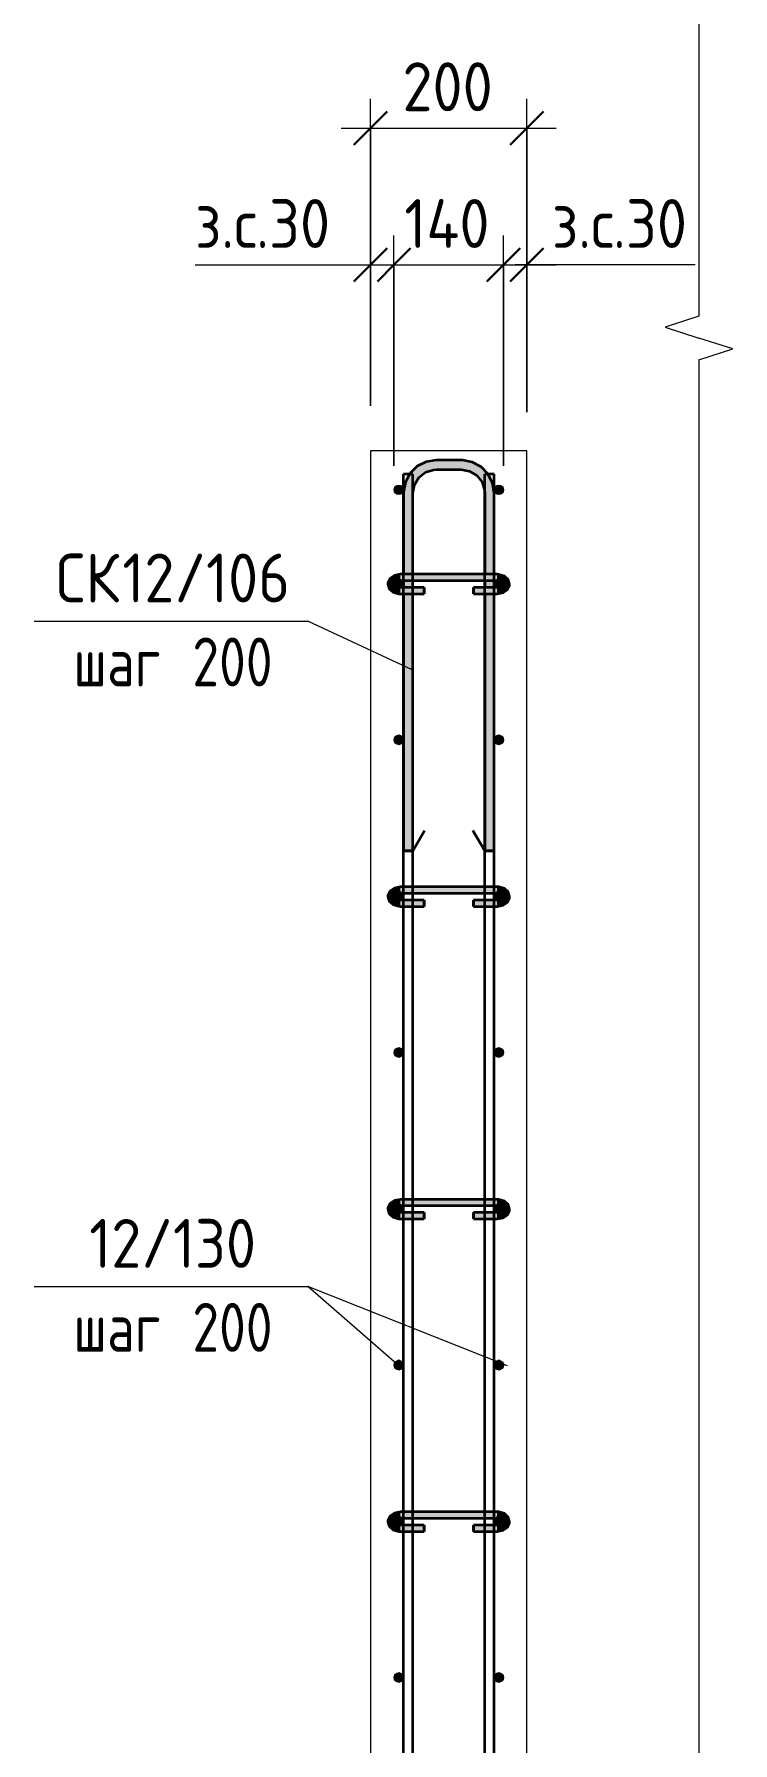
# Model space of a CAD drawing. Header units: millimetres. Extents: x -2461 to 50011, y -6221 to 38236.
# Drawn here: x 36726 to 37620, y 16 to 2203 of the extents above; entities that cross this region are included whole.
import ezdxf

# ---------------------------------------------------------------- set-up
doc = ezdxf.new("R2010")
doc.units = ezdxf.units.MM
for name, color, linetype, lineweight in [('AA_Dim', 7, 'Continuous', 9), ('AA_Dim-25', 7, 'Continuous', 9), ('AA_Oformlenie', 7, 'Continuous', 9), ('AA_Vinoska', 7, 'Continuous', 9), ('AF_Stena_Опалубка', 253, 'Continuous', 18), ('KR_Armatura', 7, 'Continuous', 20), ('KR_Armatura_Tonkie', 7, 'Continuous', 20)]:
    doc.layers.add(name, color=color, linetype=linetype, lineweight=lineweight)
doc.styles.add('ISOCPEUR_10', font='isocpeur.ttf', dxfattribs={"width": 0.9, "height": 62.5})
doc.styles.add('ISOCPEUR_12', font='isocpeur.ttf', dxfattribs={"width": 0.8, "height": 62.5})
doc.dimstyles.new('00_Точн_3_знака__прозр__2', dxfattribs={"dimscale": 304.8, "dimtxt": 62.248823, "dimasz": 0.139436, "dimexe": 0.123031, "dimexo": 0.082021, "dimgap": 0.008202, "dimtad": 1, "dimdec": 3, "dimrnd": 0.001, "dimdsep": 46, "dimtxsty": 'ISOCPEUR_10', "dimblk1": 'OBLIQUE', "dimblk2": 'OBLIQUE', "dimsah": 1, "dimcen": 0.09, "dimdle": 0.123031, "dimazin": 0, "dimtfac": 1, "dimtdec": 4, "dimtix": 1, "dimtmove": 1, "dimatfit": 3, "dimfxl": 1, "dimtvp": 1, "dimtolj": 1, "dimtzin": 0, "dimlwd": 18, "dimlwe": 18, "dimarcsym": 2})
doc.dimstyles.new('00_Точн_3_знака__прозр__3', dxfattribs={"dimscale": 304.8, "dimtxt": 62.248823, "dimasz": 0.139436, "dimexe": 0.123031, "dimexo": 0.082021, "dimgap": 0.008202, "dimtad": 1, "dimdec": 3, "dimrnd": 0.001, "dimdsep": 46, "dimtxsty": 'ISOCPEUR_10', "dimblk1": 'OBLIQUE', "dimblk2": 'OBLIQUE', "dimsah": 1, "dimcen": 0.09, "dimdle": 0.123031, "dimazin": 0, "dimtfac": 1, "dimtdec": 4, "dimtix": 1, "dimtmove": 0, "dimatfit": 3, "dimfxl": 1, "dimtvp": 1, "dimtolj": 1, "dimtzin": 0, "dimlwd": 18, "dimlwe": 18, "dimarcsym": 2})

# ---------------------------------------------------------------- blocks, each defined once
blk = doc.blocks.new('261_Шпилька массив _НесАрм_РабПлоск_ - 8 А240-4157773-1-1 Армирование')
at = {"layer": 'KR_Armatura_Tonkie', "lineweight": 35}
for points in [[(-32441.9, 1487), (-32441.9, 1493.8), (-32445.9, 1494.6), (-32448.8, 1496.7), (-32449.9, 1499.4), (-32449.1, 1501.4), (-32441.9, 1504.1), (-32441.9, 1510.8), (-32448, 1510), (-32453.2, 1507.5), (-32456.7, 1503.7), (-32457.9, 1499.5), (-32456.7, 1495.2), (-32454.3, 1491.6), (-32449.4, 1488.5), (-32444.4, 1487.5)], [(-32399.7, 1510.8), (-32318.1, 1510.8), (-32318.1, 1512), (-32441.9, 1511.9), (-32441.9, 1510.8), (-32426, 1510.8)], [(-32399.7, 1504), (-32318.1, 1504.1), (-32318.1, 1510.8), (-32441.9, 1510.8), (-32441.9, 1504), (-32426, 1504)], [(-32318.1, 1487), (-32311.9, 1488), (-32309.4, 1489.2), (-32306.1, 1491.9), (-32303.3, 1495.2), (-32302.1, 1499.5), (-32303.3, 1503.8), (-32306.8, 1507.5), (-32312.2, 1510), (-32318.1, 1510.8), (-32318.1, 1504), (-32311.9, 1502.6), (-32310.6, 1500.8), (-32310.1, 1499.5), (-32311.2, 1496.7), (-32314.2, 1494.6), (-32318.1, 1493.8), (-32318.1, 1487.2)], [(-32439.9, 1493.8), (-32411.6, 1493.8), (-32411.6, 1495), (-32429, 1494.8), (-32432, 1494.5), (-32436.3, 1495), (-32438, 1495), (-32441.9, 1494.9), (-32441.9, 1493.8)], [(-32436.4, 1487), (-32432, 1487.6), (-32427.8, 1487.1), (-32426, 1487), (-32411.6, 1487.2), (-32411.6, 1493.8), (-32441.9, 1493.8), (-32441.9, 1487), (-32436.6, 1487)], [(-32348.4, 1493.8), (-32318.1, 1493.8), (-32318.1, 1495), (-32325.2, 1494.8), (-32328, 1494.5), (-32332.2, 1495), (-32334, 1495), (-32348.4, 1494.9), (-32348.4, 1494.5)], [(-32342.7, 1487), (-32331, 1487.2), (-32328, 1487.6), (-32323.8, 1487.1), (-32322, 1487), (-32318.1, 1487.2), (-32318.1, 1493.8), (-32348.4, 1493.8), (-32348.4, 1487)], [(-32441.9, 1087), (-32441.9, 1093.8), (-32445.9, 1094.6), (-32448.8, 1096.7), (-32449.9, 1099.4), (-32449.1, 1101.4), (-32441.9, 1104.1), (-32441.9, 1110.8), (-32448, 1110), (-32453.2, 1107.5), (-32456.7, 1103.7), (-32457.9, 1099.5), (-32456.7, 1095.2), (-32454.3, 1091.6), (-32449.4, 1088.5), (-32444.4, 1087.5)], [(-32399.7, 1110.8), (-32318.1, 1110.8), (-32318.1, 1112), (-32441.9, 1111.9), (-32441.9, 1110.8), (-32426, 1110.8)], [(-32399.7, 1104), (-32318.1, 1104.1), (-32318.1, 1110.8), (-32441.9, 1110.8), (-32441.9, 1104), (-32426, 1104)], [(-32438, 1093.8), (-32411.6, 1093.8), (-32411.6, 1095), (-32441.9, 1094.9), (-32441.9, 1093.8), (-32438.1, 1093.8)], [(-32411.6, 1087), (-32411.6, 1093.8), (-32441.9, 1093.8), (-32441.9, 1087), (-32426, 1087)], [(-32342.7, 1093.8), (-32318.1, 1093.8), (-32318.1, 1095), (-32348.4, 1094.9), (-32348.4, 1093.8)], [(-32322, 1087), (-32318.1, 1087.2), (-32318.1, 1093.8), (-32348.4, 1093.8), (-32348.4, 1087), (-32334, 1087)], [(-32318.1, 1087), (-32311.9, 1088), (-32309.4, 1089.2), (-32306, 1091.9), (-32303.3, 1095.2), (-32302.1, 1099.5), (-32303.3, 1103.8), (-32306.8, 1107.5), (-32312.2, 1110), (-32318.1, 1110.8), (-32318.1, 1104), (-32311.9, 1102.6), (-32310.6, 1100.8), (-32310.1, 1099.5), (-32311.2, 1096.7), (-32314.2, 1094.6), (-32318.1, 1093.8), (-32318.1, 1087.2)], [(-32441.9, 687), (-32441.9, 693.8), (-32445.9, 694.6), (-32448.8, 696.7), (-32449.9, 699.4), (-32449.1, 701.4), (-32441.9, 704.1), (-32441.9, 710.8), (-32448, 710), (-32453.2, 707.5), (-32456.7, 703.7), (-32457.9, 699.5), (-32456.7, 695.2), (-32454.3, 691.6), (-32449.4, 688.5), (-32444.4, 687.5)], [(-32318.1, 710.8), (-32318.1, 712), (-32441.9, 711.9), (-32441.9, 710.8), (-32322, 710.8)], [(-32399.7, 704), (-32318.1, 704.1), (-32318.1, 710.8), (-32441.9, 710.8), (-32441.9, 704), (-32426, 704)], [(-32318.1, 687), (-32311.9, 688), (-32309.4, 689.2), (-32305.2, 692.9), (-32303.3, 695.2), (-32302.1, 699.5), (-32303.3, 703.8), (-32307.2, 707.7), (-32312.2, 710), (-32318.1, 710.8), (-32318.1, 704), (-32311.9, 702.6), (-32310.6, 700.8), (-32310.1, 699.5), (-32311.2, 696.7), (-32314.2, 694.6), (-32318.1, 693.8), (-32318.1, 687.2)], [(-32438, 693.8), (-32411.6, 693.8), (-32411.6, 695), (-32441.9, 694.9), (-32441.9, 693.8), (-32438.1, 693.8)], [(-32426, 687), (-32411.6, 687.2), (-32411.6, 693.8), (-32441.9, 693.8), (-32441.9, 687), (-32428.2, 687)], [(-32342.7, 693.8), (-32318.1, 693.8), (-32318.1, 695), (-32348.4, 694.9), (-32348.4, 693.8)], [(-32342.7, 687), (-32318.1, 687.2), (-32318.1, 693.8), (-32348.4, 693.8), (-32348.4, 687)], [(-32441.9, 287), (-32441.9, 293.8), (-32445.9, 294.6), (-32448.8, 296.7), (-32449.9, 299.4), (-32449.1, 301.4), (-32441.9, 304.1), (-32441.9, 310.8), (-32448, 310), (-32453.2, 307.5), (-32456.7, 303.7), (-32457.9, 299.5), (-32456.7, 295.2), (-32454.3, 291.6), (-32449.4, 288.5), (-32444.4, 287.5)], [(-32399.7, 310.8), (-32318.1, 310.8), (-32318.1, 312), (-32441.9, 311.9), (-32441.9, 310.8), (-32426, 310.8)], [(-32399.7, 304), (-32318.1, 304.1), (-32318.1, 310.8), (-32441.9, 310.8), (-32441.9, 304), (-32426, 304)], [(-32318.1, 287), (-32311.9, 288), (-32309.4, 289.2), (-32305.6, 292.4), (-32303.3, 295.2), (-32302.1, 299.5), (-32303.3, 303.8), (-32306.8, 307.5), (-32312.2, 310), (-32318.1, 310.8), (-32318.1, 304), (-32311.9, 302.6), (-32310.6, 300.8), (-32310.1, 299.5), (-32311.2, 296.7), (-32314.2, 294.6), (-32318.1, 293.8), (-32318.1, 287.2)], [(-32438, 293.8), (-32411.6, 294), (-32411.6, 295), (-32441.9, 294.9), (-32441.9, 293.8), (-32438.1, 293.8)], [(-32438, 287), (-32411.6, 287.2), (-32411.6, 293.8), (-32441.9, 293.8), (-32441.9, 287)], [(-32338.9, 293.8), (-32318.1, 294), (-32318.1, 295), (-32348.4, 294.9), (-32348.4, 293.8)], [(-32334, 287), (-32318.1, 287.2), (-32318.1, 293.8), (-32348.4, 293.8), (-32348.4, 287)]]:
    blk.add_hatch(color=256, dxfattribs=at).paths.add_polyline_path(points)
h = blk.add_hatch(color=256, dxfattribs=at)
h.paths.add_polyline_path([(-32441.9, 1493.8), (-32441.9, 1495), (-32447.7, 1496.4), (-32449.1, 1497.5), (-32448.8, 1496.7), (-32445.3, 1494.5)])
h.paths.add_polyline_path([(-32456.7, 1503.8), (-32453.2, 1507.5), (-32447.5, 1510), (-32441.9, 1510.8), (-32441.9, 1512), (-32449.4, 1510.5), (-32454.3, 1507.4), (-32455.5, 1505.7)])
h = blk.add_hatch(color=256, dxfattribs=at)
h.paths.add_polyline_path([(-32318.1, 1493.8), (-32314.1, 1494.6), (-32311.1, 1496.7), (-32311.2, 1497.4), (-32311.9, 1496.5), (-32318.1, 1494.9), (-32318.1, 1494.5)])
h.paths.add_polyline_path([(-32303.3, 1503.8), (-32306.1, 1507.2), (-32310.6, 1510.4), (-32312, 1511), (-32318.1, 1511.9), (-32318.1, 1510.8), (-32312, 1510), (-32306.8, 1507.5), (-32305, 1505.7)])
h = blk.add_hatch(color=256, dxfattribs=at)
h.paths.add_polyline_path([(-32441.9, 1093.8), (-32441.9, 1095), (-32447.7, 1096.4), (-32449.1, 1097.5), (-32448.8, 1096.7), (-32445.3, 1094.5)])
h.paths.add_polyline_path([(-32456.7, 1103.8), (-32453.2, 1107.5), (-32447.5, 1110), (-32441.9, 1110.8), (-32441.9, 1112), (-32449.4, 1110.5), (-32454.3, 1107.4), (-32454.8, 1106.7)])
h = blk.add_hatch(color=256, dxfattribs=at)
h.paths.add_polyline_path([(-32318.1, 1093.8), (-32314.1, 1094.6), (-32311.1, 1096.7), (-32311.2, 1097.4), (-32311.9, 1096.5), (-32318.1, 1094.9), (-32318.1, 1094.5)])
h.paths.add_polyline_path([(-32303.3, 1103.8), (-32306.1, 1107.2), (-32310.6, 1110.4), (-32312, 1111), (-32318.1, 1111.9), (-32318.1, 1110.8), (-32312, 1110), (-32306.8, 1107.5), (-32303.5, 1104)])
h = blk.add_hatch(color=256, dxfattribs=at)
h.paths.add_polyline_path([(-32441.9, 693.8), (-32441.9, 695), (-32447.7, 696.4), (-32449.1, 697.5), (-32448.8, 696.7), (-32445.3, 694.5)])
h.paths.add_polyline_path([(-32456.7, 703.8), (-32452.8, 707.7), (-32447.5, 710), (-32441.9, 710.8), (-32441.9, 712), (-32449.4, 710.5), (-32454.3, 707.4)])
h = blk.add_hatch(color=256, dxfattribs=at)
h.paths.add_polyline_path([(-32318.1, 693.8), (-32314.1, 694.6), (-32311.1, 696.7), (-32311.2, 697.4), (-32311.9, 696.5), (-32318.1, 694.9), (-32318.1, 694.5)])
h.paths.add_polyline_path([(-32303.3, 703.8), (-32306.8, 707.7), (-32310.6, 710.4), (-32312, 711), (-32318.1, 711.9), (-32318.1, 710.8), (-32312, 710), (-32306.8, 707.5)])
h = blk.add_hatch(color=256, dxfattribs=at)
h.paths.add_polyline_path([(-32441.9, 293.8), (-32441.9, 295), (-32447.7, 296.4), (-32449.1, 297.5), (-32448.8, 296.7), (-32445.3, 294.5), (-32442.5, 294)])
h.paths.add_polyline_path([(-32456.7, 303.8), (-32452.7, 307.7), (-32447.5, 310), (-32441.9, 310.8), (-32441.9, 312), (-32449.4, 310.5), (-32454.3, 307.4)])
h = blk.add_hatch(color=256, dxfattribs=at)
h.paths.add_polyline_path([(-32318.1, 293.8), (-32314.1, 294.6), (-32311.1, 296.7), (-32311.2, 297.4), (-32311.9, 296.5), (-32318.1, 294.9), (-32318.1, 294)])
h.paths.add_polyline_path([(-32303.3, 303.8), (-32306.1, 307.2), (-32310.6, 310.4), (-32312, 311), (-32318.1, 311.9), (-32318.1, 310.8), (-32312, 310), (-32306.8, 307.5)])
for p, q in [((-32438, 1512), (-32441.9, 1512)), ((-32426, 1512), (-32438, 1512)), ((-32334, 1512), (-32426, 1512)), ((-32322, 1512), (-32334, 1512)), ((-32318.1, 1512), (-32322, 1512)), ((-32441.9, 1504), (-32438, 1504)), ((-32438, 1495), (-32441.9, 1495)), ((-32438, 1504), (-32426, 1504)), ((-32432.1, 1495), (-32438, 1495)), ((-32426, 1495), (-32432, 1495)), ((-32426, 1504), (-32334, 1504)), ((-32411.6, 1495), (-32426, 1495)), ((-32411.6, 1495), (-32411.6, 1493.8)), ((-32411.6, 1488.2), (-32411.6, 1494.9)), ((-32411.6, 1493.8), (-32411.6, 1487)), ((-32411.6, 1487.2), (-32411.6, 1488.2)), ((-32334, 1495), (-32348.4, 1495)), ((-32348.4, 1493.8), (-32348.4, 1495)), ((-32348.4, 1494.9), (-32348.4, 1488.2)), ((-32348.4, 1487), (-32348.4, 1493.8)), ((-32348.4, 1488.2), (-32348.4, 1487.2)), ((-32334, 1504), (-32322, 1504)), ((-32328.1, 1495), (-32334, 1495)), ((-32322, 1495), (-32328, 1495)), ((-32322, 1504), (-32318.1, 1504)), ((-32318.1, 1495), (-32322, 1495)), ((-32441.9, 1487), (-32438, 1487)), ((-32438, 1487), (-32432.1, 1487)), ((-32432, 1487), (-32426, 1487)), ((-32426, 1487), (-32411.6, 1487)), ((-32348.4, 1487), (-32334, 1487)), ((-32334, 1487), (-32328.1, 1487)), ((-32328, 1487), (-32322, 1487)), ((-32322, 1487), (-32318.1, 1487)), ((-32438, 1112), (-32441.9, 1112)), ((-32441.9, 1104), (-32438, 1104)), ((-32438, 1095), (-32441.9, 1095)), ((-32426, 1112), (-32438, 1112)), ((-32438, 1104), (-32426, 1104)), ((-32426, 1095), (-32438, 1095)), ((-32334, 1112), (-32426, 1112)), ((-32426, 1104), (-32334, 1104)), ((-32411.6, 1095), (-32426, 1095)), ((-32411.6, 1095), (-32411.6, 1093.8)), ((-32411.6, 1092.1), (-32411.6, 1094.9)), ((-32411.6, 1093.8), (-32411.6, 1087)), ((-32334, 1095), (-32348.4, 1095)), ((-32348.4, 1093.8), (-32348.4, 1095)), ((-32348.4, 1094.9), (-32348.4, 1088.2)), ((-32348.4, 1087), (-32348.4, 1093.8)), ((-32322, 1112), (-32334, 1112)), ((-32334, 1104), (-32322, 1104)), ((-32322, 1095), (-32334, 1095)), ((-32318.1, 1112), (-32322, 1112)), ((-32322, 1104), (-32318.1, 1104)), ((-32318.1, 1095), (-32322, 1095)), ((-32441.9, 1087), (-32438, 1087)), ((-32438, 1087), (-32426, 1087)), ((-32426, 1087), (-32411.6, 1087)), ((-32411.6, 1088.2), (-32411.6, 1091.9)), ((-32411.6, 1087.2), (-32411.6, 1088.2)), ((-32348.4, 1088.2), (-32348.4, 1087.2)), ((-32348.4, 1087), (-32334, 1087)), ((-32334, 1087), (-32322, 1087)), ((-32322, 1087), (-32318.1, 1087)), ((-32438, 712), (-32441.9, 712)), ((-32441.9, 704), (-32438, 704)), ((-32426, 712), (-32438, 712)), ((-32438, 704), (-32426, 704)), ((-32334, 712), (-32426, 712)), ((-32426, 704), (-32334, 704)), ((-32322, 712), (-32334, 712)), ((-32334, 704), (-32322, 704)), ((-32318.1, 712), (-32322, 712)), ((-32322, 704), (-32318.1, 704)), ((-32438, 695), (-32441.9, 695)), ((-32441.9, 687), (-32438, 687)), ((-32426, 695), (-32438, 695)), ((-32438, 687), (-32426, 687)), ((-32411.6, 695), (-32426, 695)), ((-32426, 687), (-32411.6, 687)), ((-32411.6, 695), (-32411.6, 693.8)), ((-32411.6, 688.2), (-32411.6, 694.9)), ((-32411.6, 693.8), (-32411.6, 687)), ((-32411.6, 687.2), (-32411.6, 688.2)), ((-32334, 695), (-32348.4, 695)), ((-32348.4, 693.8), (-32348.4, 695)), ((-32348.4, 694.9), (-32348.4, 688.2)), ((-32348.4, 687), (-32348.4, 693.8)), ((-32348.4, 688.2), (-32348.4, 687.2)), ((-32348.4, 687), (-32334, 687)), ((-32322, 695), (-32334, 695)), ((-32334, 687), (-32322, 687)), ((-32318.1, 695), (-32322, 695)), ((-32322, 687), (-32318.1, 687)), ((-32438, 312), (-32441.9, 312)), ((-32426, 312), (-32438, 312)), ((-32334, 312), (-32426, 312)), ((-32322, 312), (-32334, 312)), ((-32318.1, 312), (-32322, 312)), ((-32441.9, 304), (-32438, 304)), ((-32438, 295), (-32441.9, 295)), ((-32441.9, 287), (-32438, 287)), ((-32438, 304), (-32426, 304)), ((-32426, 295), (-32438, 295)), ((-32438, 287), (-32426, 287)), ((-32426, 304), (-32334, 304)), ((-32411.6, 295), (-32426, 295)), ((-32426, 287), (-32411.6, 287)), ((-32411.6, 295), (-32411.6, 293.8)), ((-32411.6, 294), (-32411.6, 294.9)), ((-32411.6, 293.8), (-32411.6, 287)), ((-32411.6, 288.2), (-32411.6, 293.8)), ((-32411.6, 287.2), (-32411.6, 288.2)), ((-32334, 295), (-32348.4, 295)), ((-32348.4, 293.8), (-32348.4, 295)), ((-32348.4, 294.9), (-32348.4, 294)), ((-32348.4, 293.8), (-32348.4, 288.2)), ((-32348.4, 287), (-32348.4, 293.8)), ((-32348.4, 288.2), (-32348.4, 287.2)), ((-32348.4, 287), (-32334, 287)), ((-32334, 304), (-32322, 304)), ((-32322, 295), (-32334, 295)), ((-32334, 287), (-32322, 287)), ((-32322, 304), (-32318.1, 304)), ((-32318.1, 295), (-32322, 295)), ((-32322, 287), (-32318.1, 287))]:
    blk.add_line(p, q, dxfattribs=at)
at = {"layer": 'KR_Armatura_Tonkie', "lineweight": 35, "flags": 128}
for points in [[(-32441.9, 1512), (-32449.5, 1510.5), (-32455.1, 1506.6), (-32457.8, 1501.1), (-32457.9, 1499.5)], [(-32302.1, 1499.5), (-32303.9, 1505.4), (-32308.9, 1509.8), (-32316.2, 1511.9), (-32318.1, 1512)], [(-32457.9, 1499.5), (-32456.1, 1493.6), (-32451.1, 1489.2), (-32443.8, 1487.1), (-32441.9, 1487)], [(-32449.9, 1499.5), (-32449, 1501.5), (-32445.2, 1503.6), (-32441.9, 1504)], [(-32441.9, 1495), (-32446.9, 1496.1), (-32449.6, 1498.3), (-32449.9, 1499.5)], [(-32318.1, 1504), (-32313.1, 1502.9), (-32310.4, 1500.7), (-32310.1, 1499.5)], [(-32318.1, 1487), (-32310.5, 1488.5), (-32304.9, 1492.4), (-32302.2, 1497.9), (-32302.1, 1499.5)], [(-32310.1, 1499.5), (-32311, 1497.5), (-32314.8, 1495.5), (-32318.1, 1495)], [(-32441.9, 1112), (-32449.5, 1110.5), (-32455.1, 1106.6), (-32457.8, 1101.1), (-32457.9, 1099.5)], [(-32457.9, 1099.5), (-32456.1, 1093.6), (-32451.1, 1089.2), (-32443.8, 1087.1), (-32441.9, 1087)], [(-32449.9, 1099.5), (-32449, 1101.5), (-32445.2, 1103.6), (-32441.9, 1104)], [(-32441.9, 1095), (-32446.9, 1096.1), (-32449.6, 1098.3), (-32449.9, 1099.5)], [(-32302.1, 1099.5), (-32303.9, 1105.4), (-32308.9, 1109.8), (-32316.2, 1111.9), (-32318.1, 1112)], [(-32318.1, 1104), (-32313.1, 1102.9), (-32310.4, 1100.7), (-32310.1, 1099.5)], [(-32318.1, 1087), (-32310.5, 1088.5), (-32304.9, 1092.4), (-32302.2, 1097.9), (-32302.1, 1099.5)], [(-32310.1, 1099.5), (-32311, 1097.5), (-32314.8, 1095.5), (-32318.1, 1095)], [(-32441.9, 712), (-32449.5, 710.5), (-32455.1, 706.6), (-32457.8, 701.1), (-32457.9, 699.5)], [(-32449.9, 699.5), (-32449, 701.5), (-32445.2, 703.6), (-32441.9, 704)], [(-32302.1, 699.5), (-32303.9, 705.4), (-32308.9, 709.8), (-32316.2, 711.9), (-32318.1, 712)], [(-32318.1, 704), (-32313.1, 702.9), (-32310.4, 700.7), (-32310.1, 699.5)], [(-32457.9, 699.5), (-32456.1, 693.6), (-32451.1, 689.2), (-32443.8, 687.1), (-32441.9, 687)], [(-32441.9, 695), (-32446.9, 696.1), (-32449.6, 698.3), (-32449.9, 699.5)], [(-32318.1, 687), (-32310.5, 688.5), (-32304.9, 692.4), (-32302.2, 697.9), (-32302.1, 699.5)], [(-32310.1, 699.5), (-32311, 697.5), (-32314.8, 695.5), (-32318.1, 695)], [(-32441.9, 312), (-32449.5, 310.5), (-32455.1, 306.6), (-32457.8, 301.1), (-32457.9, 299.5)], [(-32302.1, 299.5), (-32303.9, 305.4), (-32308.9, 309.8), (-32316.2, 311.9), (-32318.1, 312)], [(-32457.9, 299.5), (-32456.1, 293.6), (-32451.1, 289.2), (-32443.8, 287.1), (-32441.9, 287)], [(-32449.9, 299.5), (-32449, 301.5), (-32445.2, 303.6), (-32441.9, 304)], [(-32441.9, 295), (-32446.9, 296.1), (-32449.6, 298.3), (-32449.9, 299.5)], [(-32318.1, 304), (-32313.1, 302.9), (-32310.4, 300.7), (-32310.1, 299.5)], [(-32318.1, 287), (-32310.5, 288.5), (-32304.9, 292.4), (-32302.2, 297.9), (-32302.1, 299.5)], [(-32310.1, 299.5), (-32311, 297.5), (-32314.8, 295.5), (-32318.1, 295)]]:
    blk.add_lwpolyline(points, dxfattribs=at)
blk = doc.blocks.new('350_Стержень П торец СК-СГ _НесАрм_РабПлоск_ - 350_Стержень П торец СК-СГ _НесАрм_РабПлоск_-V9-1-1 Армирование')
at = {"layer": 'KR_Armatura_Tonkie', "lineweight": 35}
for points in [[(-32426.2, 1616), (-32426, 1616), (-32424.8, 1624.3), (-32422, 1631), (-32417.2, 1637.2), (-32411, 1642), (-32403.8, 1645), (-32396, 1646.2), (-32396, 1658), (-32406.9, 1656.6), (-32417, 1652.4), (-32426.1, 1645.2), (-32432.4, 1637), (-32436.6, 1626.9), (-32437.8, 1616), (-32426.2, 1616)], [(-32396, 1646), (-32364, 1646.2), (-32364, 1658), (-32396, 1657.8), (-32396, 1646.1)], [(-32334, 1616), (-32322, 1616), (-32323.4, 1626.9), (-32327.6, 1637), (-32334.3, 1645.7), (-32343.5, 1652.6), (-32353.1, 1656.6), (-32364, 1657.8), (-32364, 1646), (-32355.7, 1644.8), (-32349, 1642), (-32342.7, 1637.1), (-32338, 1631), (-32335, 1623.8), (-32334.8, 1622.4)]]:
    blk.add_hatch(color=256, dxfattribs=at).paths.add_polyline_path(points)
h = blk.add_hatch(color=256, dxfattribs=at)
h.paths.add_polyline_path([(-32432, 1158), (-32426, 1158), (-32426.2, 1487), (-32429.4, 1487.3), (-32432, 1487.6), (-32438, 1487), (-32437.8, 1158), (-32433.6, 1158)])
h.paths.add_polyline_path([(-32432, 1494.5), (-32426, 1495), (-32426.2, 1504), (-32438, 1504), (-32437.8, 1495), (-32435, 1494.8), (-32432.4, 1494.5)])
h.paths.add_polyline_path([(-32433.6, 1512), (-32426, 1512), (-32426.2, 1616), (-32438, 1616), (-32437.8, 1512), (-32433.9, 1512)])
h = blk.add_hatch(color=256, dxfattribs=at)
h.paths.add_polyline_path([(-32328, 1158), (-32322, 1158), (-32322.2, 1487), (-32325.4, 1487.3), (-32328, 1487.6), (-32334, 1487), (-32333.8, 1158), (-32329.6, 1158)])
h.paths.add_polyline_path([(-32328, 1494.5), (-32322, 1495), (-32322.2, 1504), (-32334, 1504), (-32333.8, 1495), (-32331, 1494.8), (-32328.4, 1494.5)])
h.paths.add_polyline_path([(-32328.4, 1512), (-32322, 1512), (-32322.2, 1616), (-32334, 1616), (-32333.8, 1512), (-32329.6, 1512)])
for p, q in [((-32364, 1658), (-32396, 1658)), ((-32396, 1646), (-32364, 1646)), ((-32438, 1616), (-32438, 1512)), ((-32426, 1512), (-32426, 1616)), ((-32334, 1616), (-32334, 1512)), ((-32322, 1512), (-32322, 1616)), ((-32438, 1504), (-32438, 1495)), ((-32438, 1487), (-32438, 1158)), ((-32426, 1495), (-32426, 1504)), ((-32334, 1504), (-32334, 1495)), ((-32322, 1495), (-32322, 1504)), ((-32426, 1158), (-32426, 1487)), ((-32334, 1487), (-32334, 1158)), ((-32322, 1158), (-32322, 1487)), ((-32426, 1158), (-32411, 1184)), ((-32334, 1158), (-32349, 1184)), ((-32426, 1158), (-32438, 1158)), ((-32437.8, 1158), (-32426.2, 1158)), ((-32322, 1158), (-32334, 1158)), ((-32333.8, 1158), (-32322.2, 1158))]:
    blk.add_line(p, q, dxfattribs=at)
at = {"layer": 'KR_Armatura_Tonkie', "lineweight": 35, "flags": 128}
for points in [[(-32396, 1658), (-32408.7, 1656), (-32420.2, 1650.3), (-32429.4, 1641.4), (-32430.2, 1640)], [(-32426, 1616), (-32424, 1626.7), (-32418.4, 1635.9), (-32409.9, 1642.6), (-32399.5, 1645.8), (-32396, 1646)], [(-32329.7, 1640.2), (-32338.6, 1649.4), (-32349.9, 1655.5), (-32362.5, 1658), (-32364, 1658)], [(-32364, 1646), (-32353.3, 1644), (-32344.1, 1638.4), (-32337.4, 1629.9), (-32334.2, 1619.5), (-32334, 1616)], [(-32430.2, 1640), (-32435.5, 1630.1), (-32438, 1617.5), (-32438, 1616)], [(-32322, 1616), (-32324, 1628.7), (-32329.6, 1640)]]:
    blk.add_lwpolyline(points, dxfattribs=at)
blk = doc.blocks.new('011_Прямоугольник обрыва _ЭлУзла_ - 011_Прямоугольник обрыва _ЭлУзла_-4158659-1-1 Армирование')
at = {"layer": 'AA_Oformlenie'}
for p, q in [((-32060, 3545.5), (-32060, 1842.3)), ((-32060, 1786.6), (-32060, -1620.5))]:
    blk.add_line(p, q, dxfattribs=at)
blk = doc.blocks.new('DIMBLOCK91-1-1 Армирование')
at = {"layer": 'AA_Dim-25', "lineweight": 18}
for p, q in [((37156.4, 1727.5), (37156.4, 2120.6)), ((37356.4, 1727.5), (37356.4, 2120.6)), ((37118.9, 2083.1), (37393.9, 2083.1)), ((37156.4, 2083.1), (37156.4, 1727.5)), ((37356.4, 2083.1), (37356.4, 1727.5))]:
    blk.add_line(p, q, dxfattribs=at)
at = {"layer": 'AA_Dim-25', "lineweight": 30}
for p, q in [((37156.4, 2083.1), (37177.7, 2104.3)), ((37356.4, 2083.1), (37377.7, 2104.3)), ((37156.4, 2083.1), (37135.2, 2061.8)), ((37356.4, 2083.1), (37335.2, 2061.8))]:
    blk.add_line(p, q, dxfattribs=at)
at = {"layer": 'AA_Dim-25', "color": 0, "lineweight": 18, "insert": (37197.2, 2167.2), "char_height": 62.5, "width": 142.215, "attachment_point": 1, "line_spacing_factor": 1.149209, "style": 'ISOCPEUR_10'}
blk.add_mtext('200', dxfattribs=at)
blk = doc.blocks.new('_Oblique')
at = {"color": 0, "linetype": 'ByBlock', "lineweight": -2}
blk.add_line((-0.5, -0.5), (0.5, 0.5), dxfattribs=at)
blk = doc.blocks.new('DIMBLOCK92-1-1 Армирование')
at = {"layer": 'AA_Dim-25', "lineweight": 18}
for p, q in [((37156.4, 1737.3), (37156.4, 1945.6)), ((37186.4, 1651), (37186.4, 1945.6)), ((36931.9, 1908.1), (37140.1, 1908.1)), ((37118.9, 1908.1), (37186.4, 1908.1)), ((37140.1, 1908.1), (37171.4, 1908.1)), ((37156.4, 1908.1), (37156.4, 1737.3)), ((37186.4, 1908.1), (37186.4, 1651))]:
    blk.add_line(p, q, dxfattribs=at)
at = {"layer": 'AA_Dim-25', "lineweight": 30}
for p, q in [((37156.4, 1908.1), (37177.7, 1929.3)), ((37186.4, 1908.1), (37207.7, 1929.3)), ((37156.4, 1908.1), (37135.2, 1886.8)), ((37186.4, 1908.1), (37165.2, 1886.8))]:
    blk.add_line(p, q, dxfattribs=at)
at = {"layer": 'AA_Dim-25', "color": 0, "lineweight": 18, "insert": (36931.9, 1992.2), "char_height": 62.5, "width": 219.786, "attachment_point": 1, "line_spacing_factor": 1.149209, "style": 'ISOCPEUR_10'}
blk.add_mtext('з.с.30', dxfattribs=at)
blk = doc.blocks.new('DIMBLOCK93-1-1 Армирование')
at = {"layer": 'AA_Dim-25', "lineweight": 18}
for p, q in [((37186.4, 1651), (37186.4, 1945.6)), ((37326.4, 1651), (37326.4, 1945.6)), ((37186.4, 1908.1), (37326.4, 1908.1)), ((37186.4, 1908.1), (37186.4, 1651)), ((37326.4, 1908.1), (37326.4, 1651))]:
    blk.add_line(p, q, dxfattribs=at)
at = {"layer": 'AA_Dim-25', "lineweight": 30}
for p, q in [((37186.4, 1908.1), (37207.7, 1929.3)), ((37326.4, 1908.1), (37347.7, 1929.3)), ((37186.4, 1908.1), (37165.2, 1886.8)), ((37326.4, 1908.1), (37305.2, 1886.8))]:
    blk.add_line(p, q, dxfattribs=at)
at = {"layer": 'AA_Dim-25', "color": 0, "lineweight": 18, "insert": (37199.6, 1992.2), "char_height": 62.5, "width": 136.469, "attachment_point": 1, "line_spacing_factor": 1.149209, "style": 'ISOCPEUR_10'}
blk.add_mtext('140', dxfattribs=at)
blk = doc.blocks.new('DIMBLOCK94-1-1 Армирование')
at = {"layer": 'AA_Dim-25', "lineweight": 18}
for p, q in [((37326.4, 1651), (37326.4, 1945.6)), ((37356.4, 1719.6), (37356.4, 1945.6)), ((37326.4, 1908.1), (37393.9, 1908.1)), ((37326.4, 1908.1), (37326.4, 1651)), ((37363.4, 1908.1), (37341.4, 1908.1)), ((37356.4, 1908.1), (37356.4, 1719.6)), ((37571.6, 1908.1), (37363.4, 1908.1))]:
    blk.add_line(p, q, dxfattribs=at)
at = {"layer": 'AA_Dim-25', "lineweight": 30}
for p, q in [((37326.4, 1908.1), (37347.7, 1929.3)), ((37356.4, 1908.1), (37377.7, 1929.3)), ((37326.4, 1908.1), (37305.2, 1886.8)), ((37356.4, 1908.1), (37335.2, 1886.8))]:
    blk.add_line(p, q, dxfattribs=at)
at = {"layer": 'AA_Dim-25', "color": 0, "lineweight": 18, "insert": (37388.4, 1992.2), "char_height": 62.5, "width": 219.786, "attachment_point": 1, "line_spacing_factor": 1.149209, "style": 'ISOCPEUR_10'}
blk.add_mtext('з.с.30', dxfattribs=at)
blk = doc.blocks.new('042_М_Арматуры - Диам длина поз _ Комментарий-3662934-1-1 Армирование')
at = {"layer": 'AA_Vinoska'}
blk.add_line((-33404.6, 3196.1), (-33054.6, 3196.1), dxfattribs=at)

msp = doc.modelspace()

# ---------------------------------------------------------------- hatches: boundary and pattern name
at = {"layer": 'KR_Armatura'}
h = msp.add_hatch(color=256, dxfattribs=at)
edge = h.paths.add_edge_path()
edge.add_arc((37192.4488, 1620), 6, 0, 360)
for points in [[(37189.4488, 1614.8038), (37195.4488, 1614.8038), (37198.4488, 1620), (37195.4488, 1625.1962), (37189.4488, 1625.1962), (37186.4488, 1620)], [(37323.4488, 1614.8038), (37326.4488, 1620), (37323.4488, 1625.1962), (37317.4488, 1625.1962), (37314.4488, 1620), (37317.4488, 1614.8038)], [(37192.4488, 1494), (37197.645, 1497), (37197.645, 1503), (37192.4488, 1506), (37187.2527, 1503), (37187.2527, 1497)], [(37320.4488, 1494), (37325.645, 1497), (37325.645, 1503), (37320.4488, 1506), (37315.2527, 1503), (37315.2527, 1497)], [(37192.4488, 1294), (37197.645, 1297), (37197.645, 1303), (37192.4488, 1306), (37187.2527, 1303), (37187.2527, 1297)], [(37320.4488, 1294), (37325.645, 1297), (37325.645, 1303), (37320.4488, 1306), (37315.2527, 1303), (37315.2527, 1297)], [(37192.4488, 1094), (37197.645, 1097), (37197.645, 1103), (37192.4488, 1106), (37187.2527, 1103), (37187.2527, 1097)], [(37320.4488, 1094), (37325.645, 1097), (37325.645, 1103), (37320.4488, 1106), (37315.2527, 1103), (37315.2527, 1097)], [(37192.4488, 894), (37197.645, 897), (37197.645, 903), (37192.4488, 906), (37187.2527, 903), (37187.2527, 897)], [(37320.4488, 894), (37325.645, 897), (37325.645, 903), (37320.4488, 906), (37315.2527, 903), (37315.2527, 897)], [(37192.4488, 694), (37197.645, 697), (37197.645, 703), (37192.4488, 706), (37187.2527, 703), (37187.2527, 697)], [(37320.4488, 694), (37325.645, 697), (37325.645, 703), (37320.4488, 706), (37315.2527, 703), (37315.2527, 697)], [(37192.4488, 494), (37197.645, 497), (37197.645, 503), (37192.4488, 506), (37187.2527, 503), (37187.2527, 497)], [(37320.4488, 494), (37325.645, 497), (37325.645, 503), (37320.4488, 506), (37315.2527, 503), (37315.2527, 497)], [(37192.4488, 294), (37197.645, 297), (37197.645, 303), (37192.4488, 306), (37187.2527, 303), (37187.2527, 297)], [(37320.4488, 294), (37325.645, 297), (37325.645, 303), (37320.4488, 306), (37315.2527, 303), (37315.2527, 297)], [(37192.4488, 94), (37197.645, 97), (37197.645, 103), (37192.4488, 106), (37187.2527, 103), (37187.2527, 97)], [(37320.4488, 94), (37325.645, 97), (37325.645, 103), (37320.4488, 106), (37315.2527, 103), (37315.2527, 97)]]:
    msp.add_hatch(color=256, dxfattribs=at).paths.add_polyline_path(points)
h = msp.add_hatch(color=256, dxfattribs=at)
edge = h.paths.add_edge_path()
edge.add_arc((37320.4488, 1620), 6, 0, 360)
h = msp.add_hatch(color=256, dxfattribs=at)
edge = h.paths.add_edge_path()
edge.add_arc((37192.4488, 1500), 6, 0, 360)
h = msp.add_hatch(color=256, dxfattribs=at)
edge = h.paths.add_edge_path()
edge.add_arc((37320.4488, 1500), 6, 0, 360)
h = msp.add_hatch(color=256, dxfattribs=at)
edge = h.paths.add_edge_path()
edge.add_arc((37192.4488, 1300), 6, 0, 360)
h = msp.add_hatch(color=256, dxfattribs=at)
edge = h.paths.add_edge_path()
edge.add_arc((37320.4488, 1300), 6, 0, 360)
h = msp.add_hatch(color=256, dxfattribs=at)
edge = h.paths.add_edge_path()
edge.add_arc((37192.4488, 1100), 6, 0, 360)
h = msp.add_hatch(color=256, dxfattribs=at)
edge = h.paths.add_edge_path()
edge.add_arc((37320.4488, 1100), 6, 0, 360)
h = msp.add_hatch(color=256, dxfattribs=at)
edge = h.paths.add_edge_path()
edge.add_arc((37192.4488, 900), 6, 0, 360)
h = msp.add_hatch(color=256, dxfattribs=at)
edge = h.paths.add_edge_path()
edge.add_arc((37320.4488, 900), 6, 0, 360)
h = msp.add_hatch(color=256, dxfattribs=at)
edge = h.paths.add_edge_path()
edge.add_arc((37192.4488, 700), 6, 0, 360)
h = msp.add_hatch(color=256, dxfattribs=at)
edge = h.paths.add_edge_path()
edge.add_arc((37320.4488, 700), 6, 0, 360)
h = msp.add_hatch(color=256, dxfattribs=at)
edge = h.paths.add_edge_path()
edge.add_arc((37192.4488, 500), 6, 0, 360)
h = msp.add_hatch(color=256, dxfattribs=at)
edge = h.paths.add_edge_path()
edge.add_arc((37320.4488, 500), 6, 0, 360)
h = msp.add_hatch(color=256, dxfattribs=at)
edge = h.paths.add_edge_path()
edge.add_arc((37192.4488, 300), 6, 0, 360)
h = msp.add_hatch(color=256, dxfattribs=at)
edge = h.paths.add_edge_path()
edge.add_arc((37320.4488, 300), 6, 0, 360)
h = msp.add_hatch(color=256, dxfattribs=at)
edge = h.paths.add_edge_path()
edge.add_arc((37192.4488, 100), 6, 0, 360)
h = msp.add_hatch(color=256, dxfattribs=at)
edge = h.paths.add_edge_path()
edge.add_arc((37320.4488, 100), 6, 0, 360)

# ---------------------------------------------------------------- linework, layer by layer
at = {"layer": 'AA_Vinoska'}
for p, q in [((37576.4488, 1842.2592), (37533.1237, 1828.1821)), ((37533.1237, 1828.1821), (37576.4488, 1814.1049)), ((37619.7501, 1800.3549), (37576.4488, 1814.1049)), ((37576.4488, 1786.6049), (37619.7501, 1800.3549)), ((37209.7229, 1389.6631), (37076.2217, 1452.2004)), ((37192.542, 498.9809), (37076.2217, 600.5579)), ((37331.433, 498.9809), (37076.2217, 600.5579))]:
    msp.add_line(p, q, dxfattribs=at)
at = {"layer": 'AF_Stena_Опалубка', "lineweight": 20}
for p, q in [((37156.4488, 1670), (37156.4488, -2950)), ((37356.4488, 1670), (37156.4488, 1670)), ((37356.4488, -2942), (37356.4488, 1670))]:
    msp.add_line(p, q, dxfattribs=at)
at = {"layer": 'KR_Armatura'}
for p, q in [((37189.4488, 1625.1962), (37186.4488, 1620)), ((37186.4488, 1620), (37189.4488, 1614.8038)), ((37195.4488, 1625.1962), (37189.4488, 1625.1962)), ((37198.4488, 1620), (37195.4488, 1625.1962)), ((37195.4488, 1614.8038), (37198.4488, 1620)), ((37317.4488, 1625.1962), (37314.4488, 1620)), ((37314.4488, 1620), (37317.4488, 1614.8038)), ((37323.4488, 1625.1962), (37317.4488, 1625.1962)), ((37326.4488, 1620), (37323.4488, 1625.1962)), ((37323.4488, 1614.8038), (37326.4488, 1620)), ((37189.4488, 1614.8038), (37195.4488, 1614.8038)), ((37317.4488, 1614.8038), (37323.4488, 1614.8038)), ((37192.4488, 1506), (37187.2527, 1503)), ((37187.2527, 1503), (37187.2527, 1497)), ((37187.2527, 1497), (37192.4488, 1494)), ((37197.645, 1503), (37192.4488, 1506)), ((37192.4488, 1494), (37197.645, 1497)), ((37197.645, 1497), (37197.645, 1503)), ((37320.4488, 1506), (37315.2527, 1503)), ((37315.2527, 1503), (37315.2527, 1497)), ((37315.2527, 1497), (37320.4488, 1494)), ((37325.645, 1503), (37320.4488, 1506)), ((37320.4488, 1494), (37325.645, 1497)), ((37325.645, 1497), (37325.645, 1503)), ((37192.4488, 1306), (37187.2527, 1303)), ((37187.2527, 1303), (37187.2527, 1297)), ((37187.2527, 1297), (37192.4488, 1294)), ((37197.645, 1303), (37192.4488, 1306)), ((37192.4488, 1294), (37197.645, 1297)), ((37197.645, 1297), (37197.645, 1303)), ((37320.4488, 1306), (37315.2527, 1303)), ((37315.2527, 1303), (37315.2527, 1297)), ((37315.2527, 1297), (37320.4488, 1294)), ((37325.645, 1303), (37320.4488, 1306)), ((37320.4488, 1294), (37325.645, 1297)), ((37325.645, 1297), (37325.645, 1303)), ((37192.4488, 1106), (37187.2527, 1103)), ((37187.2527, 1103), (37187.2527, 1097)), ((37187.2527, 1097), (37192.4488, 1094)), ((37197.645, 1103), (37192.4488, 1106)), ((37192.4488, 1094), (37197.645, 1097)), ((37197.645, 1097), (37197.645, 1103)), ((37320.4488, 1106), (37315.2527, 1103)), ((37315.2527, 1103), (37315.2527, 1097)), ((37315.2527, 1097), (37320.4488, 1094)), ((37325.645, 1103), (37320.4488, 1106)), ((37320.4488, 1094), (37325.645, 1097)), ((37325.645, 1097), (37325.645, 1103)), ((37192.4488, 906), (37187.2527, 903)), ((37187.2527, 903), (37187.2527, 897)), ((37187.2527, 897), (37192.4488, 894)), ((37197.645, 903), (37192.4488, 906)), ((37192.4488, 894), (37197.645, 897)), ((37197.645, 897), (37197.645, 903)), ((37320.4488, 906), (37315.2527, 903)), ((37315.2527, 903), (37315.2527, 897)), ((37315.2527, 897), (37320.4488, 894)), ((37325.645, 903), (37320.4488, 906)), ((37320.4488, 894), (37325.645, 897)), ((37325.645, 897), (37325.645, 903)), ((37192.4488, 706), (37187.2527, 703)), ((37187.2527, 703), (37187.2527, 697)), ((37197.645, 703), (37192.4488, 706)), ((37197.645, 697), (37197.645, 703)), ((37320.4488, 706), (37315.2527, 703)), ((37315.2527, 703), (37315.2527, 697)), ((37325.645, 703), (37320.4488, 706)), ((37325.645, 697), (37325.645, 703)), ((37187.2527, 697), (37192.4488, 694)), ((37192.4488, 694), (37197.645, 697)), ((37315.2527, 697), (37320.4488, 694)), ((37320.4488, 694), (37325.645, 697)), ((37192.4488, 506), (37187.2527, 503)), ((37187.2527, 503), (37187.2527, 497)), ((37197.645, 503), (37192.4488, 506)), ((37197.645, 497), (37197.645, 503)), ((37320.4488, 506), (37315.2527, 503)), ((37315.2527, 503), (37315.2527, 497)), ((37325.645, 503), (37320.4488, 506)), ((37325.645, 497), (37325.645, 503)), ((37187.2527, 497), (37192.4488, 494)), ((37192.4488, 494), (37197.645, 497)), ((37315.2527, 497), (37320.4488, 494)), ((37320.4488, 494), (37325.645, 497)), ((37192.4488, 306), (37187.2527, 303)), ((37187.2527, 303), (37187.2527, 297)), ((37187.2527, 297), (37192.4488, 294)), ((37197.645, 303), (37192.4488, 306)), ((37192.4488, 294), (37197.645, 297)), ((37197.645, 297), (37197.645, 303)), ((37320.4488, 306), (37315.2527, 303)), ((37315.2527, 303), (37315.2527, 297)), ((37315.2527, 297), (37320.4488, 294)), ((37325.645, 303), (37320.4488, 306)), ((37320.4488, 294), (37325.645, 297)), ((37325.645, 297), (37325.645, 303)), ((37192.4488, 106), (37187.2527, 103)), ((37187.2527, 103), (37187.2527, 97)), ((37187.2527, 97), (37192.4488, 94)), ((37197.645, 103), (37192.4488, 106)), ((37192.4488, 94), (37197.645, 97)), ((37197.645, 97), (37197.645, 103)), ((37320.4488, 106), (37315.2527, 103)), ((37315.2527, 103), (37315.2527, 97)), ((37315.2527, 97), (37320.4488, 94)), ((37325.645, 103), (37320.4488, 106)), ((37320.4488, 94), (37325.645, 97)), ((37325.645, 97), (37325.645, 103))]:
    msp.add_line(p, q, dxfattribs=at)
for centre in [(37192.4488, 1620), (37320.4488, 1620), (37192.4488, 1500), (37320.4488, 1500), (37192.4488, 1300), (37320.4488, 1300), (37192.4488, 1100), (37320.4488, 1100), (37192.4488, 900), (37320.4488, 900), (37192.4488, 700), (37320.4488, 700), (37192.4488, 500), (37320.4488, 500), (37192.4488, 300), (37320.4488, 300), (37192.4488, 100), (37320.4488, 100)]:
    msp.add_circle(centre, 6, dxfattribs=at)
at = {"layer": 'KR_Armatura_Tonkie', "lineweight": 35}
for p, q in [((37210.4488, 1640), (37198.4488, 1640)), ((37198.4488, -2942), (37198.4488, 1640)), ((37210.4488, -2942), (37210.4488, 1640)), ((37314.4488, 1640), (37302.4488, 1640)), ((37302.4488, -2942), (37302.4488, 1640)), ((37314.4488, -2942), (37314.4488, 1640))]:
    msp.add_line(p, q, dxfattribs=at)

# ---------------------------------------------------------------- block references
at = {"layer": 'AA_Oformlenie'}
msp.add_blockref('011_Прямоугольник обрыва _ЭлУзла_ - 011_Прямоугольник обрыва _ЭлУзла_-4158659-1-1 Армирование', (69636.4488, 0), dxfattribs=at)
at = {"layer": 'AA_Vinoska'}
for p in [(70130.83, -1743.9083), (70130.83, -2595.5508), (70130.83, -2595.5508)]:
    msp.add_blockref('042_М_Арматуры - Диам длина поз _ Комментарий-3662934-1-1 Армирование', p, dxfattribs=at)
at = {"layer": 'KR_Armatura_Tonkie', "lineweight": 35}
for name in ['261_Шпилька массив _НесАрм_РабПлоск_ - 8 А240-4157773-1-1 Армирование', '350_Стержень П торец СК-СГ _НесАрм_РабПлоск_ - 350_Стержень П торец СК-СГ _НесАрм_РабПлоск_-V9-1-1 Армирование']:
    msp.add_blockref(name, (69636.4488, 0), dxfattribs=at)

# ---------------------------------------------------------------- texts
at = {"layer": 'AA_Vinoska', "char_height": 62.5, "attachment_point": 1}
for s, insert, width, style in [('СК', (36754.0877, 1538.553), 102.816422, 'ISOCPEUR_10'), ('12/106', (36838.9198, 1538.553), 263.354344, 'ISOCPEUR_10'), (' 200', (36896.6482, 1431.0767), 166.751, 'ISOCPEUR_12'), ('шаг', (36776.2627, 1431.0767), 145.907125, 'ISOCPEUR_12'), ('12/130', (36796.6127, 686.9105), 263.354344, 'ISOCPEUR_10'), ('12/130', (36796.6127, 686.9105), 263.354344, 'ISOCPEUR_10'), (' 200', (36896.6482, 579.4342), 166.751, 'ISOCPEUR_12'), ('шаг', (36776.2627, 579.4342), 145.907125, 'ISOCPEUR_12')]:
    msp.add_mtext(s, dxfattribs=dict(at, insert=insert, width=width, style=style))

# ---------------------------------------------------------------- dimensions: what is measured, and where the dimension line sits
at = {"layer": 'AA_Dim', "lineweight": 18}
for base, p1, p2, override, picture, middle in [((37356.4488, 2083.0724), (37156.4488, 1752.4991), (37356.4488, 1752.4991), {"dimpost": '<>', "dimfxl": 200}, 'DIMBLOCK91-1-1 Армирование', (37256.4488, 2116.8224)), ((37326.4488, 1908.0724), (37186.4488, 1626), (37326.4488, 1626), {"dimpost": '<>', "dimfxl": 140}, 'DIMBLOCK93-1-1 Армирование', (37256.4488, 1941.8224))]:
    dim = msp.add_linear_dim(base=base, p1=p1, p2=p2, dimstyle='00_Точн_3_знака__прозр__3', override=override, dxfattribs=at)
    dim.commit()
    dim.dimension.update_dxf_attribs({"geometry": picture, "text_midpoint": middle})
for base, p1, p2, override, picture, middle in [((37186.4488, 1908.0724), (37156.4488, 1762.2578), (37186.4488, 1626), {"dimpost": 'з.с.<>', "dimfxl": 139.521328}, 'DIMBLOCK92-1-1 Армирование', (37041.8242, 1950.5592)), ((37356.4488, 1908.0724), (37326.4488, 1626), (37356.4488, 1744.6185), {"dimpost": 'з.с.<>', "dimfxl": 122.353398}, 'DIMBLOCK94-1-1 Армирование', (37498.3342, 1950.5592))]:
    dim = msp.add_linear_dim(base=base, p1=p1, p2=p2, dimstyle='00_Точн_3_знака__прозр__2', override=override, dxfattribs=at)
    dim.commit()
    dim.dimension.update_dxf_attribs({"geometry": picture, "text_midpoint": middle, "dimtype": 160})

doc.saveas('drawing.dxf')
